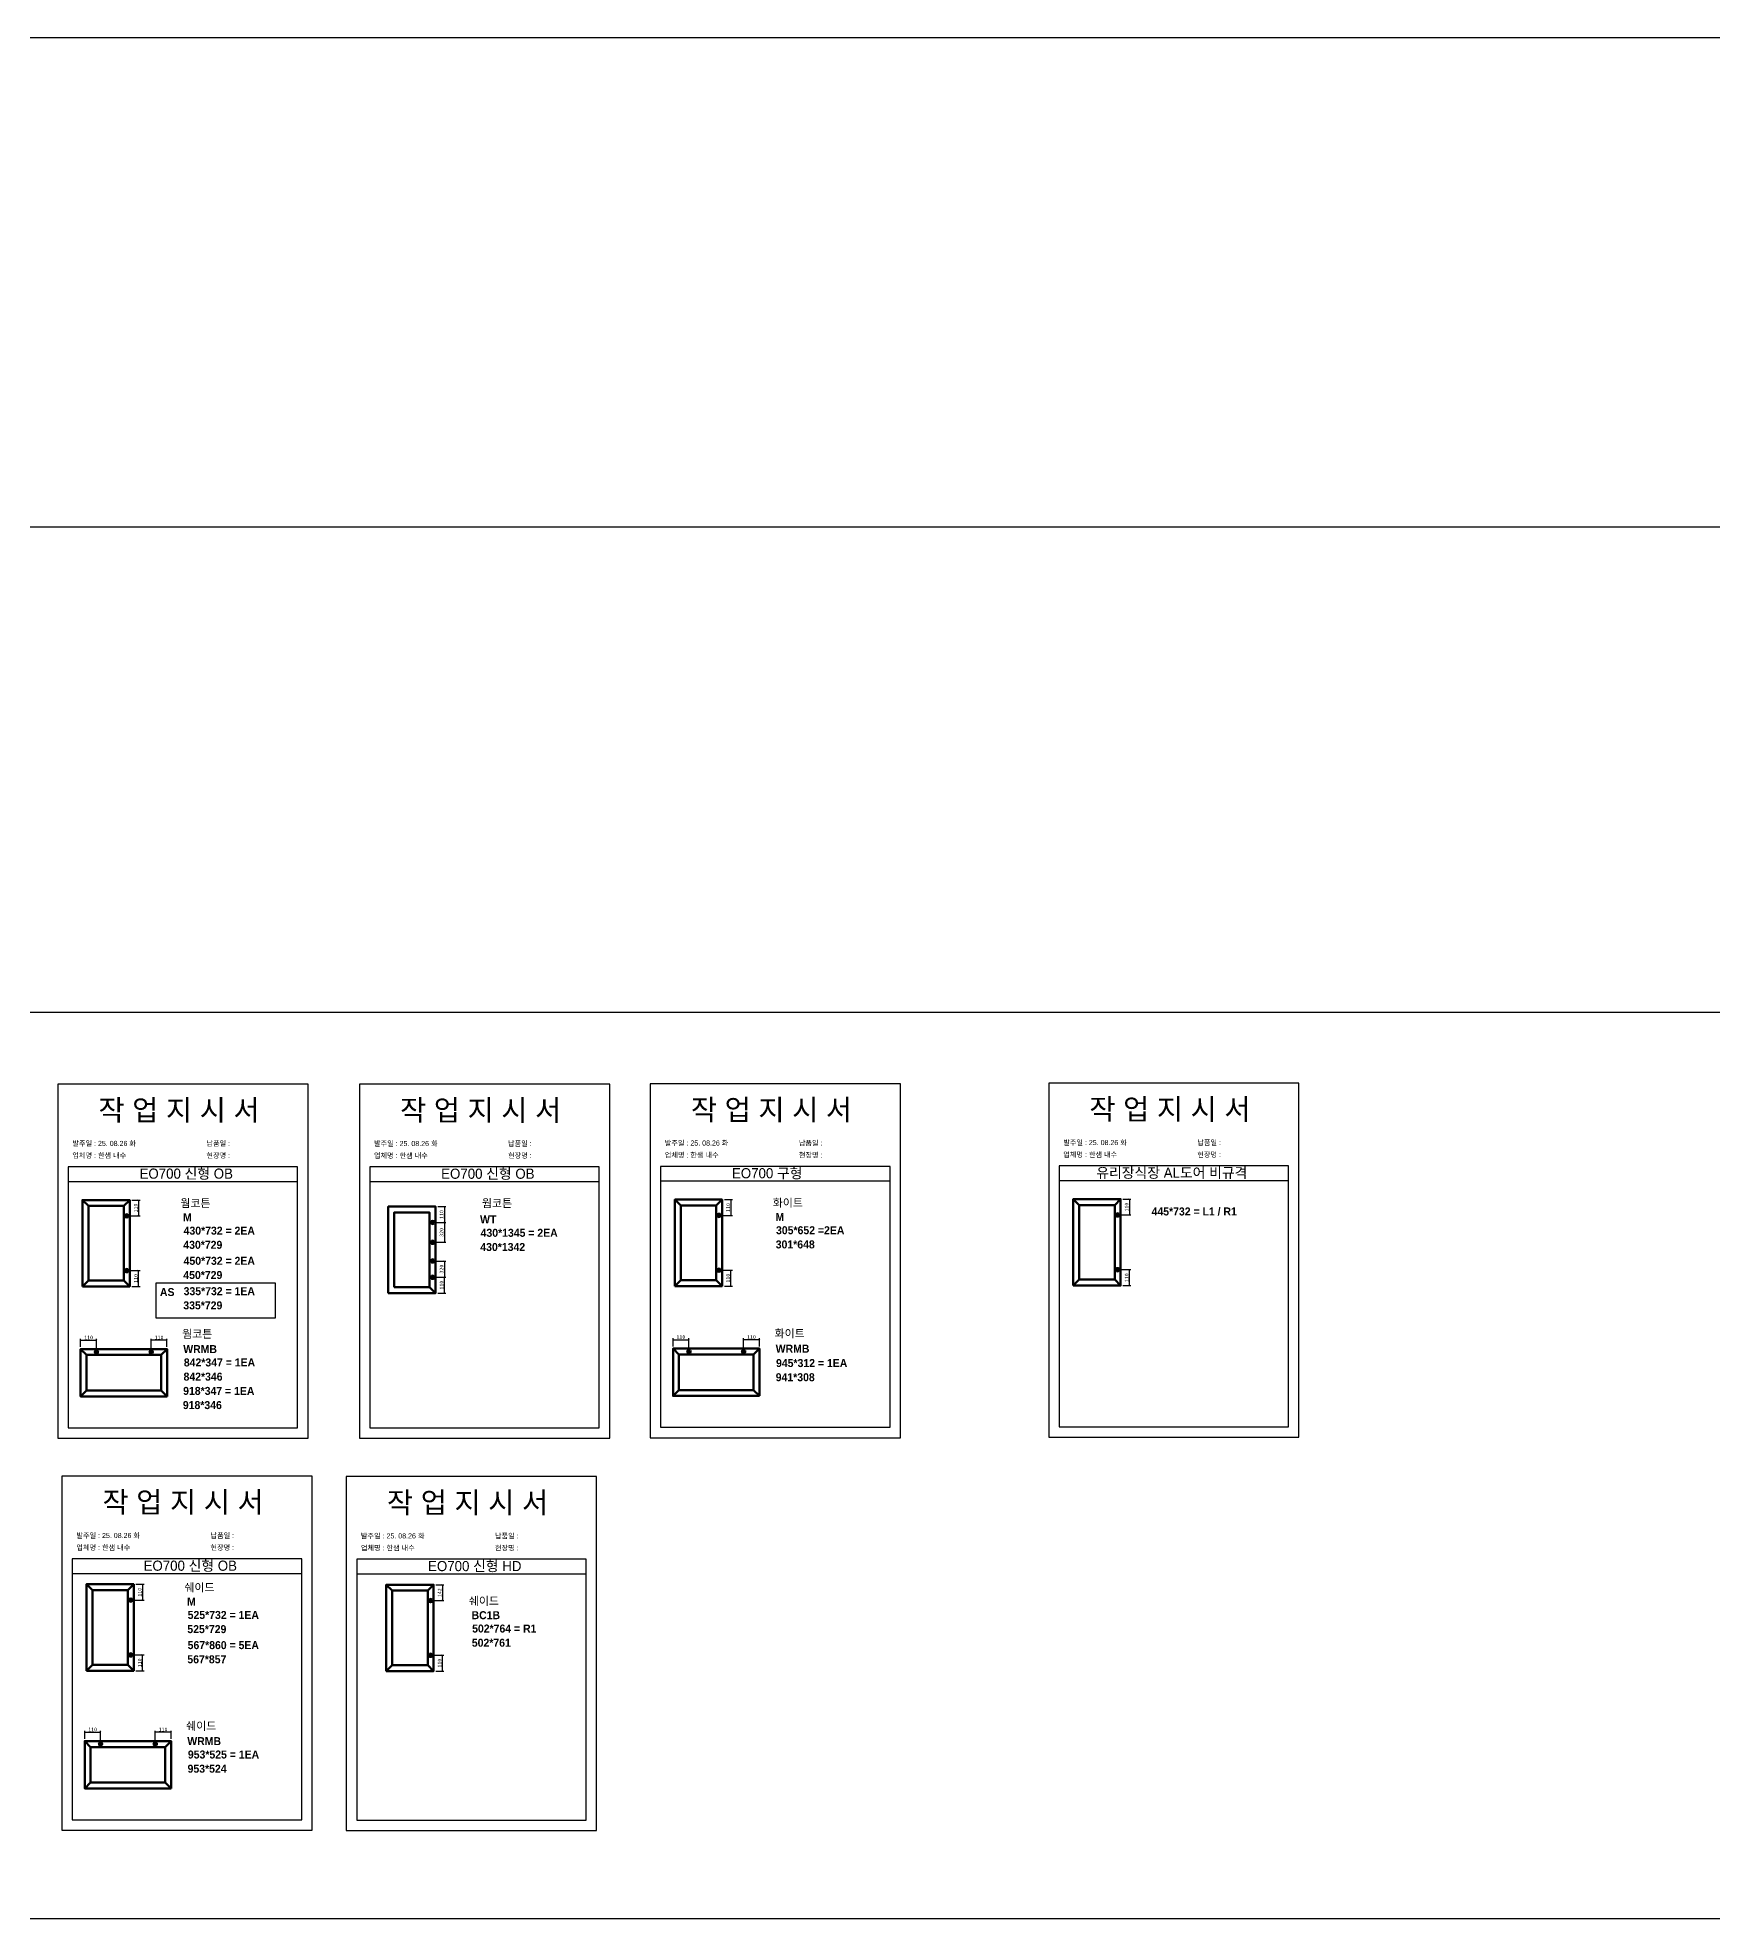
# Model space of a CAD drawing. Header units: millimetres. Extents: x -44117 to 256353, y -2095463 to 65325.
# Drawn here: x 115246 to 126488, y -255184 to -242561 of the extents above; entities that cross this region are included whole.
import ezdxf

# ---------------------------------------------------------------- set-up
doc = ezdxf.new("R2010")
doc.units = ezdxf.units.MM
doc.header["$LTSCALE"] = 10
doc.linetypes.add('CENTER', pattern=[50.8, 31.75, -6.35, 6.35, -6.35])
doc.layers.add('cen', color=1, linetype='CENTER')
doc.layers.add('Layer1', color=7, linetype='Continuous', lineweight=70)
doc.styles.add('MtX_Gulim', font='')
doc.styles.get('MtX_Gulim').set_extended_font_data('Gulim', bold=True)
doc.dimstyles.new('ISO-25', dxfattribs={"dimtxt": 2.5, "dimasz": 2.5, "dimexe": 1, "dimexo": 1, "dimtad": 1, "dimtxsty": 'Standard', "dimblk": 'ARCHTICK', "dimcen": 2.5, "dimadec": 0, "dimazin": 0, "dimtfac": 1, "dimtmove": 0, "dimatfit": 3, "dimfxl": 0, "dimarcsym": 0})

# ---------------------------------------------------------------- blocks, each defined once
blk = doc.blocks.new('_ArchTick')
at = {"color": 0, "linetype": 'ByBlock', "const_width": 0.15}
blk.add_lwpolyline([(-0.5, -0.5), (0.5, 0.5)], dxfattribs=at)
blk = doc.blocks.new('*D3138')
at = {"color": 0, "lineweight": -2}
for p, q in [((115879, -250363), (115933, -250363)), ((115923, -250363), (115923, -250469)), ((115859, -250469), (115933, -250469))]:
    blk.add_line(p, q, dxfattribs=at)
at = {"layer": 'Defpoints', "color": 0}
for p in [(115864, -250363), (115844, -250469), (115923, -250469)]:
    blk.add_point(p, dxfattribs=at)
at = {"color": 0, "lineweight": -2, "xscale": 10, "yscale": 10, "zscale": 10}
for p, rotation in [((115923, -250363), 90), ((115923, -250469), 270)]:
    blk.add_blockref('_ArchTick', p, dxfattribs=dict(at, rotation=rotation))
at = {"color": 0, "insert": (115904, -250416), "char_height": 25, "attachment_point": 5, "rotation": 90}
blk.add_mtext('110', dxfattribs=at)
blk = doc.blocks.new('*D3139')
at = {"color": 0, "lineweight": -2}
for p, q in [((115859, -250836), (115933, -250836)), ((115879, -250943), (115933, -250943)), ((115923, -250943), (115923, -250836))]:
    blk.add_line(p, q, dxfattribs=at)
at = {"layer": 'Defpoints', "color": 0}
for p in [(115844, -250836), (115864, -250943), (115923, -250836)]:
    blk.add_point(p, dxfattribs=at)
at = {"color": 0, "lineweight": -2, "xscale": 10, "yscale": 10, "zscale": 10}
for p, rotation in [((115923, -250836), 90), ((115923, -250943), 270)]:
    blk.add_blockref('_ArchTick', p, dxfattribs=dict(at, rotation=rotation))
at = {"color": 0, "insert": (115904, -250889), "char_height": 25, "attachment_point": 5, "rotation": 90}
blk.add_mtext('110', dxfattribs=at)
blk = doc.blocks.new('*D3140')
at = {"color": 0, "lineweight": -2}
for p, q in [((115534, -251348), (115534, -251294)), ((115534, -251304), (115641, -251304)), ((115641, -251368), (115641, -251294))]:
    blk.add_line(p, q, dxfattribs=at)
at = {"layer": 'Defpoints', "color": 0}
for p in [(115641, -251304), (115534, -251363), (115641, -251383)]:
    blk.add_point(p, dxfattribs=at)
at = {"color": 0, "lineweight": -2, "xscale": 10, "yscale": 10, "zscale": 10, "rotation": 180}
blk.add_blockref('_ArchTick', (115534, -251304), dxfattribs=at)
at = {"color": 0, "lineweight": -2, "xscale": 10, "yscale": 10, "zscale": 10}
blk.add_blockref('_ArchTick', (115641, -251304), dxfattribs=at)
at = {"color": 0, "insert": (115588, -251285), "char_height": 25, "attachment_point": 5}
blk.add_mtext('110', dxfattribs=at)
blk = doc.blocks.new('*D3141')
at = {"color": 0, "lineweight": -2}
for p, q in [((116008, -251368), (116008, -251294)), ((116114, -251304), (116008, -251304)), ((116114, -251348), (116114, -251294))]:
    blk.add_line(p, q, dxfattribs=at)
at = {"layer": 'Defpoints', "color": 0}
for p in [(116008, -251304), (116008, -251383), (116114, -251363)]:
    blk.add_point(p, dxfattribs=at)
at = {"color": 0, "lineweight": -2, "xscale": 10, "yscale": 10, "zscale": 10, "rotation": 180}
blk.add_blockref('_ArchTick', (116008, -251304), dxfattribs=at)
at = {"color": 0, "lineweight": -2, "xscale": 10, "yscale": 10, "zscale": 10}
blk.add_blockref('_ArchTick', (116114, -251304), dxfattribs=at)
at = {"color": 0, "insert": (116061, -251285), "char_height": 25, "attachment_point": 5}
blk.add_mtext('110', dxfattribs=at)
blk = doc.blocks.new('*D3142')
at = {"color": 0, "lineweight": -2}
for p, q in [((117932, -250407), (117986, -250407)), ((117976, -250407), (117976, -250513)), ((117912, -250513), (117986, -250513))]:
    blk.add_line(p, q, dxfattribs=at)
at = {"layer": 'Defpoints', "color": 0}
for p in [(117917, -250407), (117897, -250513), (117976, -250513)]:
    blk.add_point(p, dxfattribs=at)
at = {"color": 0, "lineweight": -2, "xscale": 10, "yscale": 10, "zscale": 10}
for p, rotation in [((117976, -250407), 90), ((117976, -250513), 270)]:
    blk.add_blockref('_ArchTick', p, dxfattribs=dict(at, rotation=rotation))
at = {"color": 0, "insert": (117957, -250460), "char_height": 25, "attachment_point": 5, "rotation": 90}
blk.add_mtext('110', dxfattribs=at)
blk = doc.blocks.new('*D3143')
at = {"color": 0, "lineweight": -2}
for p, q in [((117912, -250881), (117986, -250881)), ((117976, -250987), (117976, -250881)), ((117932, -250987), (117986, -250987))]:
    blk.add_line(p, q, dxfattribs=at)
at = {"layer": 'Defpoints', "color": 0}
for p in [(117897, -250881), (117976, -250881), (117917, -250987)]:
    blk.add_point(p, dxfattribs=at)
at = {"color": 0, "lineweight": -2, "xscale": 10, "yscale": 10, "zscale": 10}
for p, rotation in [((117976, -250881), 90), ((117976, -250987), 270)]:
    blk.add_blockref('_ArchTick', p, dxfattribs=dict(at, rotation=rotation))
at = {"color": 0, "insert": (117957, -250934), "char_height": 25, "attachment_point": 5, "rotation": 90}
blk.add_mtext('110', dxfattribs=at)
blk = doc.blocks.new('*D3144')
at = {"color": 0, "lineweight": -2}
for p, q in [((117912, -250513), (117986, -250513)), ((117976, -250513), (117976, -250646)), ((117912, -250646), (117986, -250646))]:
    blk.add_line(p, q, dxfattribs=at)
at = {"layer": 'Defpoints', "color": 0}
for p in [(117897, -250513), (117897, -250646), (117976, -250646)]:
    blk.add_point(p, dxfattribs=at)
at = {"color": 0, "lineweight": -2, "xscale": 10, "yscale": 10, "zscale": 10}
for p, rotation in [((117976, -250513), 90), ((117976, -250646), 270)]:
    blk.add_blockref('_ArchTick', p, dxfattribs=dict(at, rotation=rotation))
at = {"color": 0, "insert": (117957, -250580), "char_height": 25, "attachment_point": 5, "rotation": 90}
blk.add_mtext('320', dxfattribs=at)
blk = doc.blocks.new('*D3145')
at = {"color": 0, "lineweight": -2}
for p, q in [((117912, -250772), (117986, -250772)), ((117976, -250772), (117976, -250881)), ((117912, -250881), (117986, -250881))]:
    blk.add_line(p, q, dxfattribs=at)
at = {"layer": 'Defpoints', "color": 0}
for p in [(117897, -250772), (117897, -250881), (117976, -250881)]:
    blk.add_point(p, dxfattribs=at)
at = {"color": 0, "lineweight": -2, "xscale": 10, "yscale": 10, "zscale": 10}
for p, rotation in [((117976, -250772), 90), ((117976, -250881), 270)]:
    blk.add_blockref('_ArchTick', p, dxfattribs=dict(at, rotation=rotation))
at = {"color": 0, "insert": (117957, -250826), "char_height": 25, "attachment_point": 5, "rotation": 90}
blk.add_mtext('320', dxfattribs=at)
blk = doc.blocks.new('*D3146')
at = {"color": 0, "lineweight": -2}
for p, q in [((119856, -250360), (119910, -250360)), ((119900, -250360), (119900, -250466)), ((119836, -250466), (119910, -250466))]:
    blk.add_line(p, q, dxfattribs=at)
at = {"layer": 'Defpoints', "color": 0}
for p in [(119841, -250360), (119821, -250466), (119900, -250466)]:
    blk.add_point(p, dxfattribs=at)
at = {"color": 0, "lineweight": -2, "xscale": 10, "yscale": 10, "zscale": 10}
for p, rotation in [((119900, -250360), 90), ((119900, -250466), 270)]:
    blk.add_blockref('_ArchTick', p, dxfattribs=dict(at, rotation=rotation))
at = {"color": 0, "insert": (119881, -250413), "char_height": 25, "attachment_point": 5, "rotation": 90}
blk.add_mtext('110', dxfattribs=at)
blk = doc.blocks.new('*D3147')
at = {"color": 0, "lineweight": -2}
for p, q in [((119836, -250834), (119910, -250834)), ((119856, -250940), (119910, -250940)), ((119900, -250940), (119900, -250834))]:
    blk.add_line(p, q, dxfattribs=at)
at = {"layer": 'Defpoints', "color": 0}
for p in [(119821, -250834), (119841, -250940), (119900, -250834)]:
    blk.add_point(p, dxfattribs=at)
at = {"color": 0, "lineweight": -2, "xscale": 10, "yscale": 10, "zscale": 10}
for p, rotation in [((119900, -250834), 90), ((119900, -250940), 270)]:
    blk.add_blockref('_ArchTick', p, dxfattribs=dict(at, rotation=rotation))
at = {"color": 0, "insert": (119881, -250887), "char_height": 25, "attachment_point": 5, "rotation": 90}
blk.add_mtext('110', dxfattribs=at)
blk = doc.blocks.new('*D3148')
at = {"color": 0, "lineweight": -2}
for p, q in [((119511, -251345), (119511, -251291)), ((119511, -251301), (119618, -251301)), ((119618, -251365), (119618, -251291))]:
    blk.add_line(p, q, dxfattribs=at)
at = {"layer": 'Defpoints', "color": 0}
for p in [(119618, -251301), (119511, -251360), (119618, -251380)]:
    blk.add_point(p, dxfattribs=at)
at = {"color": 0, "lineweight": -2, "xscale": 10, "yscale": 10, "zscale": 10, "rotation": 180}
blk.add_blockref('_ArchTick', (119511, -251301), dxfattribs=at)
at = {"color": 0, "lineweight": -2, "xscale": 10, "yscale": 10, "zscale": 10}
blk.add_blockref('_ArchTick', (119618, -251301), dxfattribs=at)
at = {"color": 0, "insert": (119564, -251282), "char_height": 25, "attachment_point": 5}
blk.add_mtext('110', dxfattribs=at)
blk = doc.blocks.new('*D3149')
at = {"color": 0, "lineweight": -2}
for p, q in [((119985, -251365), (119985, -251291)), ((120091, -251301), (119985, -251301)), ((120091, -251345), (120091, -251291))]:
    blk.add_line(p, q, dxfattribs=at)
at = {"layer": 'Defpoints', "color": 0}
for p in [(119985, -251301), (119985, -251380), (120091, -251360)]:
    blk.add_point(p, dxfattribs=at)
at = {"color": 0, "lineweight": -2, "xscale": 10, "yscale": 10, "zscale": 10, "rotation": 180}
blk.add_blockref('_ArchTick', (119985, -251301), dxfattribs=at)
at = {"color": 0, "lineweight": -2, "xscale": 10, "yscale": 10, "zscale": 10}
blk.add_blockref('_ArchTick', (120091, -251301), dxfattribs=at)
at = {"color": 0, "insert": (120038, -251282), "char_height": 25, "attachment_point": 5}
blk.add_mtext('110', dxfattribs=at)
blk = doc.blocks.new('*D3150')
at = {"color": 0, "lineweight": -2}
for p, q in [((115906, -252942), (115960, -252942)), ((115950, -252942), (115950, -253048)), ((115886, -253048), (115960, -253048))]:
    blk.add_line(p, q, dxfattribs=at)
at = {"layer": 'Defpoints', "color": 0}
for p in [(115891, -252942), (115871, -253048), (115950, -253048)]:
    blk.add_point(p, dxfattribs=at)
at = {"color": 0, "lineweight": -2, "xscale": 10, "yscale": 10, "zscale": 10}
for p, rotation in [((115950, -252942), 90), ((115950, -253048), 270)]:
    blk.add_blockref('_ArchTick', p, dxfattribs=dict(at, rotation=rotation))
at = {"color": 0, "insert": (115931, -252995), "char_height": 25, "attachment_point": 5, "rotation": 90}
blk.add_mtext('110', dxfattribs=at)
blk = doc.blocks.new('*D3151')
at = {"color": 0, "lineweight": -2}
for p, q in [((115886, -253416), (115960, -253416)), ((115950, -253522), (115950, -253416)), ((115906, -253522), (115960, -253522))]:
    blk.add_line(p, q, dxfattribs=at)
at = {"layer": 'Defpoints', "color": 0}
for p in [(115871, -253416), (115950, -253416), (115891, -253522)]:
    blk.add_point(p, dxfattribs=at)
at = {"color": 0, "lineweight": -2, "xscale": 10, "yscale": 10, "zscale": 10}
for p, rotation in [((115950, -253416), 90), ((115950, -253522), 270)]:
    blk.add_blockref('_ArchTick', p, dxfattribs=dict(at, rotation=rotation))
at = {"color": 0, "insert": (115931, -253469), "char_height": 25, "attachment_point": 5, "rotation": 90}
blk.add_mtext('110', dxfattribs=at)
blk = doc.blocks.new('*D3152')
at = {"color": 0, "lineweight": -2}
for p, q in [((115562, -253979), (115562, -253925)), ((115562, -253935), (115668, -253935)), ((115668, -254000), (115668, -253925))]:
    blk.add_line(p, q, dxfattribs=at)
at = {"layer": 'Defpoints', "color": 0}
for p in [(115668, -253935), (115562, -253994), (115668, -254015)]:
    blk.add_point(p, dxfattribs=at)
at = {"color": 0, "lineweight": -2, "xscale": 10, "yscale": 10, "zscale": 10, "rotation": 180}
blk.add_blockref('_ArchTick', (115562, -253935), dxfattribs=at)
at = {"color": 0, "lineweight": -2, "xscale": 10, "yscale": 10, "zscale": 10}
blk.add_blockref('_ArchTick', (115668, -253935), dxfattribs=at)
at = {"color": 0, "insert": (115615, -253916), "char_height": 25, "attachment_point": 5}
blk.add_mtext('110', dxfattribs=at)
blk = doc.blocks.new('*D3153')
at = {"color": 0, "lineweight": -2}
for p, q in [((116035, -254000), (116035, -253925)), ((116142, -253935), (116035, -253935)), ((116142, -253979), (116142, -253925))]:
    blk.add_line(p, q, dxfattribs=at)
at = {"layer": 'Defpoints', "color": 0}
for p in [(116035, -253935), (116035, -254015), (116142, -253994)]:
    blk.add_point(p, dxfattribs=at)
at = {"color": 0, "lineweight": -2, "xscale": 10, "yscale": 10, "zscale": 10, "rotation": 180}
blk.add_blockref('_ArchTick', (116035, -253935), dxfattribs=at)
at = {"color": 0, "lineweight": -2, "xscale": 10, "yscale": 10, "zscale": 10}
blk.add_blockref('_ArchTick', (116142, -253935), dxfattribs=at)
at = {"color": 0, "insert": (116088, -253916), "char_height": 25, "attachment_point": 5}
blk.add_mtext('110', dxfattribs=at)
blk = doc.blocks.new('*D3154')
at = {"color": 0, "lineweight": -2}
for p, q in [((117919, -252945), (117973, -252945)), ((117963, -252945), (117963, -253051)), ((117899, -253051), (117973, -253051))]:
    blk.add_line(p, q, dxfattribs=at)
at = {"layer": 'Defpoints', "color": 0}
for p in [(117904, -252945), (117884, -253051), (117963, -253051)]:
    blk.add_point(p, dxfattribs=at)
at = {"color": 0, "lineweight": -2, "xscale": 10, "yscale": 10, "zscale": 10}
for p, rotation in [((117963, -252945), 90), ((117963, -253051), 270)]:
    blk.add_blockref('_ArchTick', p, dxfattribs=dict(at, rotation=rotation))
at = {"color": 0, "insert": (117944, -252998), "char_height": 25, "attachment_point": 5, "rotation": 90}
blk.add_mtext('142', dxfattribs=at)
blk = doc.blocks.new('*D3155')
at = {"color": 0, "lineweight": -2}
for p, q in [((117899, -253418), (117973, -253418)), ((117963, -253525), (117963, -253418)), ((117919, -253525), (117973, -253525))]:
    blk.add_line(p, q, dxfattribs=at)
at = {"layer": 'Defpoints', "color": 0}
for p in [(117884, -253418), (117963, -253418), (117904, -253525)]:
    blk.add_point(p, dxfattribs=at)
at = {"color": 0, "lineweight": -2, "xscale": 10, "yscale": 10, "zscale": 10}
for p, rotation in [((117963, -253418), 90), ((117963, -253525), 270)]:
    blk.add_blockref('_ArchTick', p, dxfattribs=dict(at, rotation=rotation))
at = {"color": 0, "insert": (117944, -253471), "char_height": 25, "attachment_point": 5, "rotation": 90}
blk.add_mtext('110', dxfattribs=at)
blk = doc.blocks.new('*D3156')
at = {"color": 0, "lineweight": -2}
for p, q in [((122531, -250357), (122585, -250357)), ((122575, -250357), (122575, -250463)), ((122511, -250463), (122585, -250463))]:
    blk.add_line(p, q, dxfattribs=at)
at = {"layer": 'Defpoints', "color": 0}
for p in [(122516, -250357), (122496, -250463), (122575, -250463)]:
    blk.add_point(p, dxfattribs=at)
at = {"color": 0, "lineweight": -2, "xscale": 10, "yscale": 10, "zscale": 10}
for p, rotation in [((122575, -250357), 90), ((122575, -250463), 270)]:
    blk.add_blockref('_ArchTick', p, dxfattribs=dict(at, rotation=rotation))
at = {"color": 0, "insert": (122556, -250410), "char_height": 25, "attachment_point": 5, "rotation": 90}
blk.add_mtext('110', dxfattribs=at)
blk = doc.blocks.new('*D3157')
at = {"color": 0, "lineweight": -2}
for p, q in [((122511, -250830), (122585, -250830)), ((122575, -250937), (122575, -250830)), ((122531, -250937), (122585, -250937))]:
    blk.add_line(p, q, dxfattribs=at)
at = {"layer": 'Defpoints', "color": 0}
for p in [(122496, -250830), (122575, -250830), (122516, -250937)]:
    blk.add_point(p, dxfattribs=at)
at = {"color": 0, "lineweight": -2, "xscale": 10, "yscale": 10, "zscale": 10}
for p, rotation in [((122575, -250830), 90), ((122575, -250937), 270)]:
    blk.add_blockref('_ArchTick', p, dxfattribs=dict(at, rotation=rotation))
at = {"color": 0, "insert": (122556, -250884), "char_height": 25, "attachment_point": 5, "rotation": 90}
blk.add_mtext('110', dxfattribs=at)

msp = doc.modelspace()

# ---------------------------------------------------------------- linework, layer by layer
at = {"color": 1}
for p, q in [((104015.69829, -242560.65987), (196284.84516, -242560.65987)), ((104015.69829, -242560.65987), (196284.84516, -242560.65987)), ((104015.69829, -245843.19527), (196284.84516, -245843.19527)), ((104015.69829, -245843.19527), (196284.84516, -245843.19527)), ((104015.69829, -249100.91136), (196284.84516, -249100.91136)), ((104015.69829, -249100.91136), (196284.84516, -249100.91136)), ((104015.69829, -255184.29989), (196284.84516, -255184.29989)), ((104015.69829, -255184.29989), (196284.84516, -255184.29989))]:
    msp.add_line(p, q, dxfattribs=at)
for p, q in [((116991.21684, -250139.92096), (115451.21684, -250139.92096)), ((119015.94087, -250140.52168), (117475.94087, -250140.52168)), ((120968.10126, -250137.23088), (119428.10126, -250137.23088)), ((123643.12488, -250133.97846), (122103.12488, -250133.97846)), ((116991.21684, -250239.92096), (115451.21684, -250239.92096)), ((119015.94087, -250240.52168), (117475.94087, -250240.52168)), ((120968.10126, -250237.23088), (119428.10126, -250237.23088)), ((123643.12488, -250233.97846), (122103.12488, -250233.97846)), ((117018.30986, -252771.42839), (115478.30986, -252771.42839)), ((118927.96125, -252774.03295), (117387.96125, -252774.03295)), ((117018.30986, -252871.42839), (115478.30986, -252871.42839)), ((118927.96125, -252874.03295), (117387.96125, -252874.03295))]:
    msp.add_line(p, q)
for points in [[(115381.21684, -251960.75123), (117061.21684, -251960.75123), (117061.21684, -249584.75123), (115381.21684, -249584.75123)], [(117405.94087, -251961.35196), (119085.94087, -251961.35196), (119085.94087, -249585.35196), (117405.94087, -249585.35196)], [(119358.10126, -251958.06116), (121038.10126, -251958.06116), (121038.10126, -249582.06116), (119358.10126, -249582.06116)], [(122033.12488, -251954.80874), (123713.12488, -251954.80874), (123713.12488, -249578.80874), (122033.12488, -249578.80874)], [(116041.33619, -250919.41244), (116840.06895, -250919.41244), (116840.06895, -251156.7171), (116041.33619, -251156.7171)], [(115408.30986, -254592.25867), (117088.30986, -254592.25867), (117088.30986, -252216.25867), (115408.30986, -252216.25867)], [(117317.96125, -254594.86323), (118997.96125, -254594.86323), (118997.96125, -252218.86323), (117317.96125, -252218.86323)]]:
    msp.add_lwpolyline(points, close=True)
for points in [[(115451.21684, -250139.92096), (115451.21684, -251890.75123), (116991.21684, -251890.75123), (116991.21684, -250139.92096)], [(117475.94087, -250140.52168), (117475.94087, -251891.35196), (119015.94087, -251891.35196), (119015.94087, -250140.52168)], [(119428.10126, -250137.23088), (119428.10126, -251888.06116), (120968.10126, -251888.06116), (120968.10126, -250137.23088)], [(122103.12488, -250133.97846), (122103.12488, -251884.80874), (123643.12488, -251884.80874), (123643.12488, -250133.97846)], [(115478.30986, -252771.42839), (115478.30986, -254522.25867), (117018.30986, -254522.25867), (117018.30986, -252771.42839)], [(117387.96125, -252774.03295), (117387.96125, -254524.86323), (118927.96125, -254524.86323), (118927.96125, -252774.03295)]]:
    msp.add_lwpolyline(points)
at = {"layer": 'Layer1'}
for p, q in [((115586.06693, -250402.31254), (115546.37701, -250362.62263)), ((115824.2064, -250402.31254), (115863.89632, -250362.62263)), ((115843.62631, -250452.42042), (115843.62631, -250485.41554)), ((119562.95134, -250399.62247), (119523.26143, -250359.93255)), ((119801.09082, -250399.62247), (119840.78073, -250359.93255)), ((119820.51072, -250449.73035), (119820.51072, -250482.72547)), ((122237.97497, -250396.37005), (122198.28506, -250356.68013)), ((122476.11445, -250396.37005), (122515.80436, -250356.68013)), ((122495.53435, -250446.47793), (122495.53435, -250479.47305)), ((117896.51829, -250496.9059), (117896.51829, -250529.90102)), ((117896.51829, -250629.73145), (117896.51829, -250662.72657)), ((115843.62631, -250852.80877), (115843.62631, -250819.81365)), ((117896.51829, -250755.21172), (117896.51829, -250788.20683)), ((119820.51072, -250850.1187), (119820.51072, -250817.12358)), ((122495.53435, -250846.86628), (122495.53435, -250813.87116)), ((115546.37701, -250942.60657), (115586.06693, -250902.91665)), ((115863.89632, -250942.60657), (115824.2064, -250902.91665)), ((115824.2064, -250902.91665), (115863.89632, -250942.60657)), ((117916.7883, -250987.09204), (117877.09838, -250947.40213)), ((117877.09838, -250947.40213), (117916.7883, -250987.09204)), ((117896.51829, -250897.29424), (117896.51829, -250864.29913)), ((119523.26143, -250939.91649), (119562.95134, -250900.22658)), ((119840.78073, -250939.91649), (119801.09082, -250900.22658)), ((119801.09082, -250900.22658), (119840.78073, -250939.91649)), ((122198.28506, -250936.66407), (122237.97497, -250896.97416)), ((122515.80436, -250936.66407), (122476.11445, -250896.97416)), ((122476.11445, -250896.97416), (122515.80436, -250936.66407)), ((115574.13911, -251402.51912), (115534.4492, -251362.82921)), ((115624.247, -251383.09922), (115657.24212, -251383.09922)), ((116024.63534, -251383.09922), (115991.64023, -251383.09922)), ((116114.43314, -251362.82921), (116074.74323, -251402.51912)), ((116074.74323, -251402.51912), (116114.43314, -251362.82921)), ((119551.02353, -251399.82905), (119511.33362, -251360.13914)), ((119601.13142, -251380.40915), (119634.12653, -251380.40915)), ((120001.51976, -251380.40915), (119968.52464, -251380.40915)), ((120091.31756, -251360.13914), (120051.62764, -251399.82905)), ((120051.62764, -251399.82905), (120091.31756, -251360.13914)), ((115574.13911, -251640.6586), (115534.4492, -251680.34851)), ((116114.43314, -251680.34851), (116074.74323, -251640.6586)), ((119551.02353, -251637.96853), (119511.33362, -251677.65844)), ((120091.31756, -251677.65844), (120051.62764, -251637.96853)), ((115613.15995, -252981.7287), (115573.47003, -252942.03879)), ((115851.29942, -252981.7287), (115890.98934, -252942.03879)), ((117626.05007, -252984.33327), (117586.36016, -252944.64335)), ((117864.18955, -252984.33327), (117903.87946, -252944.64335)), ((115870.71933, -253031.83659), (115870.71933, -253064.8317)), ((117883.60945, -253034.44115), (117883.60945, -253067.43627)), ((115573.47003, -253522.02273), (115613.15995, -253482.33282)), ((115890.98934, -253522.02273), (115851.29942, -253482.33282)), ((115851.29942, -253482.33282), (115890.98934, -253522.02273)), ((115870.71933, -253432.22493), (115870.71933, -253399.22982)), ((117883.60945, -253434.8295), (117883.60945, -253401.83438)), ((117586.36016, -253524.62729), (117626.05007, -253484.93738)), ((117903.87946, -253524.62729), (117864.18955, -253484.93738)), ((117864.18955, -253484.93738), (117903.87946, -253524.62729)), ((115601.23213, -254034.02655), (115561.54222, -253994.33664)), ((115651.34002, -254014.60665), (115684.33514, -254014.60665)), ((116051.72836, -254014.60665), (116018.73325, -254014.60665)), ((116141.52616, -253994.33664), (116101.83625, -254034.02655)), ((116101.83625, -254034.02655), (116141.52616, -253994.33664)), ((115601.23213, -254272.16603), (115561.54222, -254311.85594)), ((116141.52616, -254311.85594), (116101.83625, -254272.16603))]:
    msp.add_line(p, q, dxfattribs=at)
for points in [[(115546.37701, -250942.60657), (115863.89632, -250942.60657), (115863.89632, -250362.62263), (115546.37701, -250362.62263)], [(115586.06693, -250902.91665), (115824.2064, -250902.91665), (115824.2064, -250402.31254), (115586.06693, -250402.31254)], [(117599.26899, -250987.09204), (117916.7883, -250987.09204), (117916.7883, -250407.1081), (117599.26899, -250407.1081)], [(117638.95891, -250947.40213), (117877.09838, -250947.40213), (117877.09838, -250446.79801), (117638.95891, -250446.79801)], [(119523.26143, -250939.91649), (119840.78073, -250939.91649), (119840.78073, -250359.93255), (119523.26143, -250359.93255)], [(119562.95134, -250900.22658), (119801.09082, -250900.22658), (119801.09082, -250399.62247), (119562.95134, -250399.62247)], [(122198.28506, -250936.66407), (122515.80436, -250936.66407), (122515.80436, -250356.68013), (122198.28506, -250356.68013)], [(122237.97497, -250896.97416), (122476.11445, -250896.97416), (122476.11445, -250396.37005), (122237.97497, -250396.37005)], [(115860.12386, -250468.91798), (115827.12875, -250468.91798)], [(117913.01584, -250513.40346), (117880.02073, -250513.40346)], [(119837.00828, -250466.22791), (119804.01316, -250466.22791)], [(122512.03191, -250462.97549), (122479.03679, -250462.97549)], [(117913.01584, -250646.22901), (117880.02073, -250646.22901)], [(117913.01584, -250771.70928), (117880.02073, -250771.70928)], [(122512.03191, -250830.36872), (122479.03679, -250830.36872)], [(115860.12386, -250836.31121), (115827.12875, -250836.31121)], [(117913.01584, -250880.79669), (117880.02073, -250880.79669)], [(119837.00828, -250833.62114), (119804.01316, -250833.62114)], [(116114.43314, -251680.34851), (116114.43314, -251362.82921), (115534.4492, -251362.82921), (115534.4492, -251680.34851)], [(116074.74323, -251640.6586), (116074.74323, -251402.51912), (115574.13911, -251402.51912), (115574.13911, -251640.6586)], [(115640.74456, -251366.60166), (115640.74456, -251399.59678)], [(116008.13778, -251366.60166), (116008.13778, -251399.59678)], [(120091.31756, -251677.65844), (120091.31756, -251360.13914), (119511.33362, -251360.13914), (119511.33362, -251677.65844)], [(120051.62764, -251637.96853), (120051.62764, -251399.82905), (119551.02353, -251399.82905), (119551.02353, -251637.96853)], [(119617.62897, -251363.91159), (119617.62897, -251396.9067)], [(119985.0222, -251363.91159), (119985.0222, -251396.9067)], [(115573.47003, -253522.02273), (115890.98934, -253522.02273), (115890.98934, -252942.03879), (115573.47003, -252942.03879)], [(117586.36016, -253524.62729), (117903.87946, -253524.62729), (117903.87946, -252944.64335), (117586.36016, -252944.64335)], [(115613.15995, -253482.33282), (115851.29942, -253482.33282), (115851.29942, -252981.7287), (115613.15995, -252981.7287)], [(115887.21688, -253048.33415), (115854.22177, -253048.33415)], [(117626.05007, -253484.93738), (117864.18955, -253484.93738), (117864.18955, -252984.33327), (117626.05007, -252984.33327)], [(117900.10701, -253050.93871), (117867.1119, -253050.93871)], [(115887.21688, -253415.72737), (115854.22177, -253415.72737)], [(117900.10701, -253418.33194), (117867.1119, -253418.33194)], [(116141.52616, -254311.85594), (116141.52616, -253994.33664), (115561.54222, -253994.33664), (115561.54222, -254311.85594)], [(116101.83625, -254272.16603), (116101.83625, -254034.02655), (115601.23213, -254034.02655), (115601.23213, -254272.16603)], [(115667.83758, -253998.10909), (115667.83758, -254031.10421)], [(116035.23081, -253998.10909), (116035.23081, -254031.10421)]]:
    msp.add_lwpolyline(points, close=True, dxfattribs=at)
for centre in [(122495.53435, -250462.97549), (115843.62631, -250468.91798), (117896.51829, -250513.40346), (119820.51072, -250466.22791), (117896.51829, -250646.22901), (115843.62631, -250836.31121), (117896.51829, -250771.70928), (119820.51072, -250833.62114), (122495.53435, -250830.36872), (117896.51829, -250880.79669), (115640.74456, -251383.09922), (116008.13778, -251383.09922), (119617.62897, -251380.40915), (119985.0222, -251380.40915), (115870.71933, -253048.33415), (117883.60945, -253050.93871), (115870.71933, -253415.72737), (117883.60945, -253418.33194), (115667.83758, -254014.60665), (116035.23081, -254014.60665)]:
    msp.add_circle(centre, 10.99837, dxfattribs=at)

# ---------------------------------------------------------------- texts
at = {"linetype": 'Continuous', "style": 'MtX_Gulim'}
for s, height, p in [('웜코튼', 53.702852, (116203.8994, -250410.63595)), ('M', 53.70285, (116221.91316, -250505.47835)), ('웜코튼', 53.702852, (118228.62342, -250411.23667)), ('화이트', 53.702852, (120180.78381, -250407.94588)), ('M', 53.70285, (120198.79758, -250502.78828)), ('445*732 = L1 / R1', 53.7028516, (122723.74964, -250466.33636)), ('430*732 = 2EA', 53.7028516, (116225.72449, -250595.07429)), ('WT', 53.702852, (118215.68232, -250520.0692)), ('430*1345 = 2EA', 53.7028516, (118219.49365, -250609.66514)), ('305*652 =2EA', 53.7028516, (120202.60891, -250592.38422)), ('450*732 = 2EA', 53.7028516, (116225.72449, -250797.65144)), ('335*732 = 1EA', 53.7028516, (116225.72449, -251001.38618)), ('웜코튼', 53.702852, (116215.94481, -251288.10648)), ('WRMB', 53.702852, (116223.4691, -251390.11477)), ('화이트', 53.702852, (120192.82922, -251285.41641)), ('WRMB', 53.702852, (120200.35352, -251387.4247)), ('842*347 = 1EA', 53.7028516, (116227.28043, -251479.71072)), ('945*312 = 1EA', 53.7028516, (120202.60891, -251483.72368)), ('918*347 = 1EA', 53.7028516, (116222.5743, -251670.71203)), ('쉐이드', 53.702852, (116230.99242, -252990.05211)), ('M', 53.70285, (116249.00618, -253084.89451)), ('쉐이드', 53.702852, (118140.6438, -253081.28418)), ('525*732 = 1EA', 53.7028516, (116252.81751, -253174.49046)), ('BC1B', 53.702852, (118158.65757, -253176.12658)), ('502*764 = R1', 53.7028516, (118162.4689, -253265.72252)), ('567*860 = 5EA', 53.7028516, (116252.81751, -253377.06761)), ('쉐이드', 53.702852, (116243.03783, -253919.61391)), ('WRMB', 53.702852, (116250.56212, -254021.6222)), ('953*525 = 1EA', 53.7028516, (116254.37345, -254111.21815))]:
    msp.add_text(s, height=height, dxfattribs=at).set_placement(p)
at = {"color": 242, "linetype": 'Continuous', "true_color": 0xcd2027, "style": 'MtX_Gulim'}
for s, p in [('430*729', (116223.72533, -250690.25091)), ('430*1342', (118217.49449, -250704.84176)), ('301*648', (120200.60975, -250687.56084)), ('450*729', (116223.72533, -250892.82806)), ('335*729', (116223.72533, -251096.5628)), ('842*346', (116225.28127, -251574.88734)), ('941*308', (120200.60975, -251578.9003)), ('918*346', (116220.57514, -251765.88865)), ('525*729', (116250.81835, -253269.66708)), ('502*761', (118160.46974, -253360.89914)), ('567*857', (116250.81835, -253472.24423)), ('953*524', (116252.37429, -254206.39477))]:
    msp.add_text(s, height=53.702852, dxfattribs=at).set_placement(p)
at = {"attachment_point": 1}
for s, width, gutter_width, heights, insert, char_height in [('{\\fGulim|b0|i0|c129|p50;작 업 지 시 서}', 3307.3198183, 12.5, [-155.84554], (115654.02345, -249688.91375), 140), ('{\\fGulim|b0|i0|c129|p50;작 업 지 시 서}', 3307.3198183, 12.5, [-155.84554], (117678.74747, -249689.51447), 140), ('{\\fGulim|b0|i0|c129|p50;작 업 지 시 서}', 3307.3198183, 12.5, [-155.84554], (119630.90786, -249686.22367), 140), ('{\\fGulim|b0|i0|c129|p50;작 업 지 시 서}', 3307.3198183, 12.5, [-155.84554], (122305.93149, -249682.97125), 140), ('{\\fGulim|b0|i0|c129|p50;업체명 : 한샘 내수}', 3307.3198183, 12.5, [36.11279], (115478.81409, -250046.29034), 34.3), ('{\\fGulim|b0|i0|c129|p50;발주일 : 25. 08.26 화}', 3307.3198183, 12.5, [34.50412], (115478.81409, -249965.63417), 34.3), ('{\\fGulim|b0|i0|c129|p50;현장명 : }', 3307.3198183, 12.5, [-38.2735], (116378.79207, -250046.29034), 34.3), ('{\\fGulim|b0|i0|c129|p50;납품일 : }', 3307.3198183, 12.5, [37.67976], (116378.79207, -249965.63417), 34.3), ('{\\fGulim|b0|i0|c129|p50;업체명 : 한샘 내수}', 3307.3198183, 12.5, [36.11279], (117503.53811, -250046.89107), 34.3), ('{\\fGulim|b0|i0|c129|p50;발주일 : 25. 08.26 화}', 3307.3198183, 12.5, [34.50412], (117503.53811, -249966.23489), 34.3), ('{\\fGulim|b0|i0|c129|p50;현장명 : }', 3307.3198183, 12.5, [-38.2735], (118403.5161, -250046.89107), 34.3), ('{\\fGulim|b0|i0|c129|p50;납품일 : }', 3307.3198183, 12.5, [37.67976], (118403.5161, -249966.23489), 34.3), ('{\\fGulim|b0|i0|c129|p50;업체명 : 한샘 내수}', 3307.3198183, 12.5, [36.11279], (119455.69851, -250043.60027), 34.3), ('{\\fGulim|b0|i0|c129|p50;발주일 : 25. 08.26 화}', 3307.3198183, 12.5, [34.50412], (119455.69851, -249962.9441), 34.3), ('{\\fGulim|b0|i0|c129|p50;현장명 : }', 3307.3198183, 12.5, [-38.2735], (120355.67649, -250043.60027), 34.3), ('{\\fGulim|b0|i0|c129|p50;납품일 : }', 3307.3198183, 12.5, [37.67976], (120355.67649, -249962.9441), 34.3), ('{\\fGulim|b0|i0|c129|p50;업체명 : 한샘 내수}', 3307.3198183, 12.5, [36.11279], (122130.72213, -250040.34785), 34.3), ('{\\fGulim|b0|i0|c129|p50;발주일 : 25. 08.26 화}', 3307.3198183, 12.5, [34.50412], (122130.72213, -249959.69167), 34.3), ('{\\fGulim|b0|i0|c129|p50;현장명 : }', 3307.3198183, 12.5, [-38.2735], (123030.70012, -250040.34785), 34.3), ('{\\fGulim|b0|i0|c129|p50;납품일 : }', 3307.3198183, 12.5, [37.67976], (123030.70012, -249959.69167), 34.3), ('{\\fGulim|b0|i0|c129|p50;EO700 신형 OB}', 6570.6870665, 24.83388, [71.74566], (115929.89933, -250151.39872), 68.1441707), ('{\\fGulim|b0|i0|c129|p50;EO700 신형 OB}', 6570.6870665, 24.83388, [71.74566], (117954.62335, -250151.99944), 68.1441707), ('{\\fGulim|b0|i0|c129|p50;EO700 구형}', 6570.6870665, 24.83388, [71.74566], (119906.78375, -250148.70865), 68.1441707), ('{\\fGulim|b0|i0|c129|p50;유리장식장 AL도어 비규격}', 6570.6870665, 24.83388, [71.74566], (122352.65416, -250145.45623), 68.1441707), ('{\\fGulim|b0|i0|c129|p50;작 업 지 시 서}', 3307.3198183, 12.5, [-155.84554], (115681.11647, -252320.42118), 140), ('{\\fGulim|b0|i0|c129|p50;작 업 지 시 서}', 3307.3198183, 12.5, [-155.84554], (117590.76785, -252323.02574), 140), ('{\\fGulim|b0|i0|c129|p50;발주일 : 25. 08.26 화}', 3307.3198183, 12.5, [34.50412], (115505.90711, -252597.1416), 34.3), ('{\\fGulim|b0|i0|c129|p50;납품일 : }', 3307.3198183, 12.5, [37.67976], (116405.88509, -252597.1416), 34.3), ('{\\fGulim|b0|i0|c129|p50;발주일 : 25. 08.26 화}', 3307.3198183, 12.5, [34.50412], (117415.5585, -252599.74616), 34.3), ('{\\fGulim|b0|i0|c129|p50;납품일 : }', 3307.3198183, 12.5, [37.67976], (118315.53648, -252599.74616), 34.3), ('{\\fGulim|b0|i0|c129|p50;업체명 : 한샘 내수}', 3307.3198183, 12.5, [36.11279], (115505.90711, -252677.79778), 34.3), ('{\\fGulim|b0|i0|c129|p50;현장명 : }', 3307.3198183, 12.5, [-38.2735], (116405.88509, -252677.79778), 34.3), ('{\\fGulim|b0|i0|c129|p50;업체명 : 한샘 내수}', 3307.3198183, 12.5, [36.11279], (117415.5585, -252680.40234), 34.3), ('{\\fGulim|b0|i0|c129|p50;현장명 : }', 3307.3198183, 12.5, [-38.2735], (118315.53648, -252680.40234), 34.3), ('{\\fGulim|b0|i0|c129|p50;EO700 신형 OB}', 6570.6870665, 24.83388, [71.74566], (115956.99235, -252782.90615), 68.1441707), ('{\\fGulim|b0|i0|c129|p50;EO700 신형 HD}', 6570.6870665, 24.83388, [71.74566], (117866.64374, -252785.51072), 68.1441707)]:
    msp.add_mtext_dynamic_manual_height_columns(s, width=width, gutter_width=gutter_width, heights=heights, dxfattribs=dict(at, insert=insert, char_height=char_height))
at = {"layer": 'cen', "linetype": 'Continuous', "style": 'MtX_Gulim'}
msp.add_text('AS', height=53.702852, dxfattribs=at).set_placement((116066.74199, -251007.27679))

# ---------------------------------------------------------------- dimensions: what is measured, and where the dimension line sits
for base, p1, p2, angle, text, picture, middle in [((115923.13571, -250468.91798), (115863.89632, -250362.62263), (115843.62631, -250468.91798), 90, '110', '*D3138', (115904.38571, -250415.7703)), ((117976.02769, -250513.40346), (117916.7883, -250407.1081), (117896.51829, -250513.40346), 90, '110', '*D3142', (117957.27769, -250460.25578)), ((119900.02013, -250466.22791), (119840.78073, -250359.93255), (119820.51072, -250466.22791), 90, '110', '*D3146', (119881.27013, -250413.08023)), ((122575.04376, -250462.97549), (122515.80436, -250356.68013), (122495.53435, -250462.97549), 90, '110', '*D3156', (122556.29376, -250409.82781)), ((117976.02769, -250646.22901), (117896.51829, -250513.40346), (117896.51829, -250646.22901), 90, '320', '*D3144', (117957.27769, -250579.81623)), ((115923.13571, -250836.31121), (115863.89632, -250942.60657), (115843.62631, -250836.31121), 270, '110', '*D3139', (115904.38571, -250889.45889)), ((117976.02769, -250880.79669), (117896.51829, -250771.70928), (117896.51829, -250880.79669), 90, '320', '*D3145', (117957.27769, -250826.25298)), ((119900.02013, -250833.62114), (119840.78073, -250939.91649), (119820.51072, -250833.62114), 270, '110', '*D3147', (119881.27013, -250886.76882)), ((122575.04376, -250830.36872), (122515.80436, -250936.66407), (122495.53435, -250830.36872), 270, '110', '*D3157', (122556.29376, -250883.5164)), ((117976.02769, -250880.79669), (117916.7883, -250987.09204), (117896.51829, -250880.79669), 270, '110', '*D3143', (117957.27769, -250933.94436)), ((115640.74456, -251303.58981), (115534.4492, -251362.82921), (115640.74456, -251383.09922), 180, '110', '*D3140', (115587.59688, -251284.83981)), ((119617.62897, -251300.89974), (119511.33362, -251360.13914), (119617.62897, -251380.40915), 180, '110', '*D3148', (119564.4813, -251282.14974)), ((115950.22874, -253048.33415), (115890.98934, -252942.03879), (115870.71933, -253048.33415), 90, '110', '*D3150', (115931.47874, -252995.18647)), ((117963.11886, -253050.93871), (117903.87946, -252944.64335), (117883.60945, -253050.93871), 90, '142', '*D3154', (117944.36886, -252997.79103)), ((115950.22874, -253415.72737), (115890.98934, -253522.02273), (115870.71933, -253415.72737), 270, '110', '*D3151', (115931.47874, -253468.87505)), ((117963.11886, -253418.33194), (117903.87946, -253524.62729), (117883.60945, -253418.33194), 270, '110', '*D3155', (117944.36886, -253471.47962)), ((115667.83758, -253935.09724), (115561.54222, -253994.33664), (115667.83758, -254014.60665), 180, '110', '*D3152', (115614.6899, -253916.34724))]:
    dim = msp.add_linear_dim(base=base, p1=p1, p2=p2, angle=angle, text=text, dimstyle='ISO-25', override={"dimscale": 10, "dimasz": 1, "dimexo": 1.5, "dimtxsty": 'Standard'})
    dim.commit()
    dim.dimension.update_dxf_attribs({"geometry": picture, "text_midpoint": middle})
for base, p1, p2, picture, middle in [((116008.13778, -251303.58981), (116114.43314, -251362.82921), (116008.13778, -251383.09922), '*D3141', (116061.28546, -251284.83981)), ((119985.0222, -251300.89974), (120091.31756, -251360.13914), (119985.0222, -251380.40915), '*D3149', (120038.16988, -251282.14974)), ((116035.23081, -253935.09724), (116141.52616, -253994.33664), (116035.23081, -254014.60665), '*D3153', (116088.37848, -253916.34724))]:
    dim = msp.add_linear_dim(base=base, p1=p1, p2=p2, text='110', dimstyle='ISO-25', override={"dimscale": 10, "dimasz": 1, "dimexo": 1.5, "dimtxsty": 'Standard'})
    dim.commit()
    dim.dimension.update_dxf_attribs({"geometry": picture, "text_midpoint": middle})

doc.saveas('drawing.dxf')
